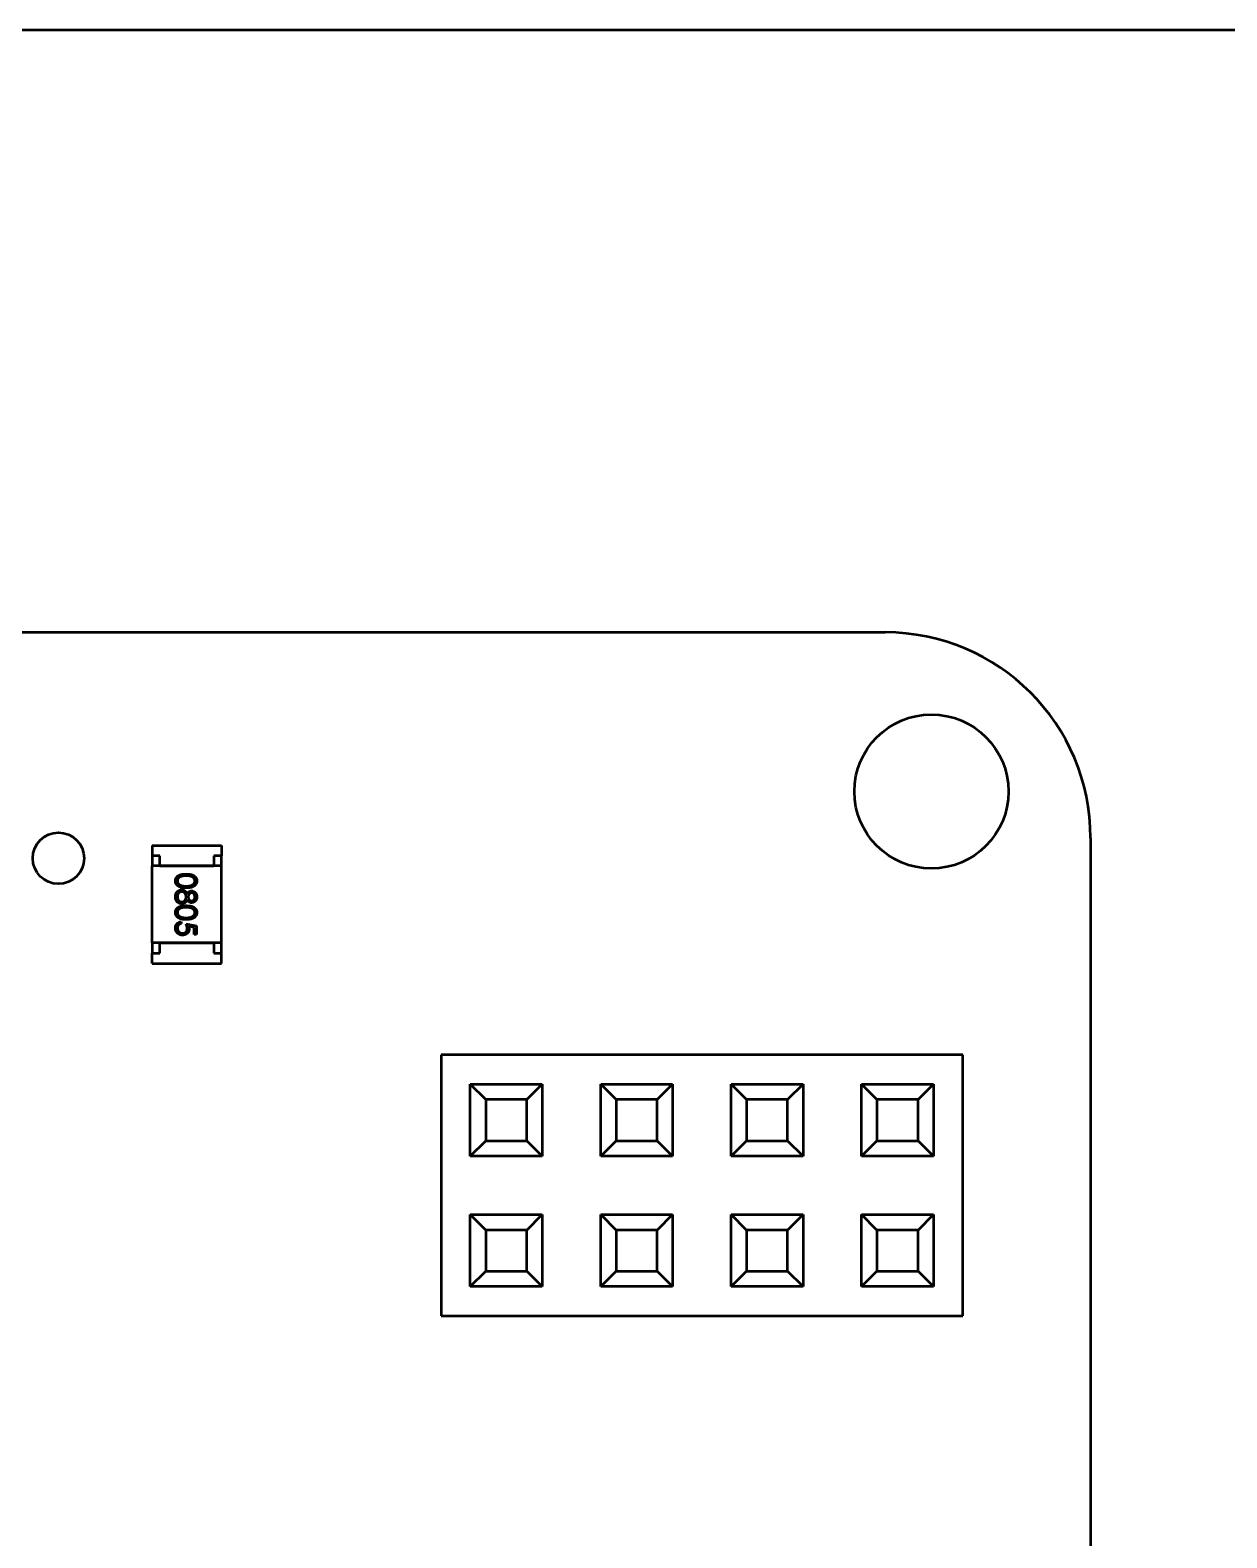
# Model space of a CAD drawing. Header units: millimetres. Extents: x -309 to 752, y -52 to 188.
# Drawn here: x 79.29 to 102.59, y 116.64 to 146 of the extents above; entities that cross this region are included whole.
import ezdxf

# ---------------------------------------------------------------- set-up
doc = ezdxf.new("R2010")
doc.units = ezdxf.units.MM
doc.header["$LTSCALE"] = 0.5
doc.layers.add('Видимый контур (ГОСТ)', color=7, linetype='Continuous', lineweight=50)
doc.layers.add('Кромка (ГОСТ)', color=7, linetype='Continuous', lineweight=50)

# ---------------------------------------------------------------- blocks, each defined once
blk = doc.blocks.new('Рамки ГОСТ - Рамка')
at = {"layer": 'Кромка (ГОСТ)'}
blk.add_line((415, 292), (20, 292), dxfattribs=at)

msp = doc.modelspace()

# ---------------------------------------------------------------- linework, layer by layer
at = {"layer": 'Видимый контур (ГОСТ)'}
for p, q in [((25.136, 134.276), (95.936, 134.276)), ((81.661, 130.126), (83.011, 130.126)), ((81.661, 130.126), (81.661, 129.926)), ((83.011, 130.126), (83.011, 129.926)), ((99.936, 130.276), (99.936, 90.676)), ((81.661, 129.926), (81.661, 129.726)), ((81.811, 129.926), (81.661, 129.926)), ((81.811, 129.726), (81.811, 129.926)), ((82.861, 129.926), (82.861, 129.726)), ((83.011, 129.926), (82.861, 129.926)), ((83.011, 129.726), (83.011, 129.926)), ((83.011, 129.726), (81.661, 129.726)), ((81.661, 128.226), (81.661, 129.726)), ((81.811, 129.726), (82.861, 129.726)), ((83.011, 128.226), (83.011, 129.726)), ((82.225, 128.64), (82.225, 128.604)), ((82.323, 128.599), (82.523, 128.558)), ((82.482, 128.53), (82.377, 128.552)), ((82.482, 128.394), (82.482, 128.53)), ((82.523, 128.394), (82.482, 128.394)), ((82.523, 128.558), (82.523, 128.394)), ((81.661, 128.226), (81.661, 128.026)), ((83.011, 128.226), (81.661, 128.226)), ((81.661, 128.026), (81.811, 128.026)), ((81.661, 127.826), (81.661, 128.026)), ((81.811, 128.226), (82.861, 128.226)), ((81.811, 128.026), (81.811, 128.226)), ((82.861, 128.226), (82.861, 128.026)), ((82.861, 128.026), (83.011, 128.026)), ((83.011, 128.026), (83.011, 128.226)), ((83.011, 127.826), (83.011, 128.026)), ((81.661, 127.826), (83.011, 127.826)), ((97.446, 126.046), (87.286, 126.046)), ((87.286, 126.046), (87.286, 120.966)), ((97.446, 120.966), (97.446, 126.046)), ((87.856, 124.076), (87.856, 125.476)), ((87.856, 125.476), (89.256, 125.476)), ((88.156, 125.176), (87.856, 125.476)), ((88.956, 125.176), (89.256, 125.476)), ((89.256, 125.476), (89.256, 124.076)), ((90.396, 124.076), (90.396, 125.476)), ((90.396, 125.476), (91.796, 125.476)), ((90.696, 125.176), (90.396, 125.476)), ((91.496, 125.176), (91.796, 125.476)), ((91.796, 125.476), (91.796, 124.076)), ((92.936, 124.076), (92.936, 125.476)), ((92.936, 125.476), (94.336, 125.476)), ((93.236, 125.176), (92.936, 125.476)), ((94.336, 125.476), (94.036, 125.176)), ((94.336, 125.476), (94.336, 124.076)), ((95.476, 124.076), (95.476, 125.476)), ((95.476, 125.476), (96.876, 125.476)), ((95.776, 125.176), (95.476, 125.476)), ((96.576, 125.176), (96.876, 125.476)), ((96.876, 125.476), (96.876, 124.076)), ((88.156, 125.176), (88.156, 124.376)), ((88.956, 125.176), (88.156, 125.176)), ((88.956, 124.376), (88.956, 125.176)), ((90.696, 125.176), (90.696, 124.376)), ((91.496, 125.176), (90.696, 125.176)), ((91.496, 124.376), (91.496, 125.176)), ((93.236, 125.176), (93.236, 124.376)), ((94.036, 125.176), (93.236, 125.176)), ((94.036, 124.376), (94.036, 125.176)), ((95.776, 125.176), (95.776, 124.376)), ((96.576, 125.176), (95.776, 125.176)), ((96.576, 124.376), (96.576, 125.176)), ((87.856, 124.076), (88.156, 124.376)), ((88.156, 124.376), (88.956, 124.376)), ((89.256, 124.076), (88.956, 124.376)), ((90.396, 124.076), (90.696, 124.376)), ((90.696, 124.376), (91.496, 124.376)), ((91.796, 124.076), (91.496, 124.376)), ((93.236, 124.376), (92.936, 124.076)), ((93.236, 124.376), (94.036, 124.376)), ((94.336, 124.076), (94.036, 124.376)), ((95.476, 124.076), (95.776, 124.376)), ((95.776, 124.376), (96.576, 124.376)), ((96.876, 124.076), (96.576, 124.376)), ((89.256, 124.076), (87.856, 124.076)), ((91.796, 124.076), (90.396, 124.076)), ((94.336, 124.076), (92.936, 124.076)), ((96.876, 124.076), (95.476, 124.076)), ((87.856, 121.536), (87.856, 122.936)), ((87.856, 122.936), (89.256, 122.936)), ((87.856, 122.936), (88.156, 122.636)), ((88.956, 122.636), (89.256, 122.936)), ((89.256, 122.936), (89.256, 121.536)), ((90.396, 122.936), (91.796, 122.936)), ((90.396, 121.536), (90.396, 122.936)), ((90.396, 122.936), (90.696, 122.636)), ((91.796, 122.936), (91.496, 122.636)), ((91.796, 122.936), (91.796, 121.536)), ((92.936, 121.536), (92.936, 122.936)), ((92.936, 122.936), (94.336, 122.936)), ((93.236, 122.636), (92.936, 122.936)), ((94.036, 122.636), (94.336, 122.936)), ((94.336, 122.936), (94.336, 121.536)), ((95.476, 121.536), (95.476, 122.936)), ((95.476, 122.936), (96.876, 122.936)), ((95.776, 122.636), (95.476, 122.936)), ((96.576, 122.636), (96.876, 122.936)), ((96.876, 122.936), (96.876, 121.536)), ((88.156, 122.636), (88.156, 121.836)), ((88.956, 122.636), (88.156, 122.636)), ((88.956, 121.836), (88.956, 122.636)), ((90.696, 122.636), (90.696, 121.836)), ((91.496, 122.636), (90.696, 122.636)), ((91.496, 121.836), (91.496, 122.636)), ((93.236, 122.636), (93.236, 121.836)), ((94.036, 122.636), (93.236, 122.636)), ((94.036, 121.836), (94.036, 122.636)), ((95.776, 122.636), (95.776, 121.836)), ((96.576, 122.636), (95.776, 122.636)), ((96.576, 121.836), (96.576, 122.636)), ((87.856, 121.536), (88.156, 121.836)), ((88.156, 121.836), (88.956, 121.836)), ((88.956, 121.836), (89.256, 121.536)), ((90.696, 121.836), (90.396, 121.536)), ((90.696, 121.836), (91.496, 121.836)), ((91.496, 121.836), (91.796, 121.536)), ((92.936, 121.536), (93.236, 121.836)), ((93.236, 121.836), (94.036, 121.836)), ((94.336, 121.536), (94.036, 121.836)), ((95.476, 121.536), (95.776, 121.836)), ((95.776, 121.836), (96.576, 121.836)), ((96.876, 121.536), (96.576, 121.836)), ((89.256, 121.536), (87.856, 121.536)), ((91.796, 121.536), (90.396, 121.536)), ((94.336, 121.536), (92.936, 121.536)), ((96.876, 121.536), (95.476, 121.536)), ((87.286, 120.966), (97.446, 120.966))]:
    msp.add_line(p, q, dxfattribs=at)
for centre, radius in [((96.836, 131.176), 1.5), ((79.836, 129.876), 0.5)]:
    msp.add_circle(centre, radius, dxfattribs=at)
msp.add_arc((95.934, 130.274), 4.001, 0.0209, 89.9791, dxfattribs=at)
for points, knots in [([(82.113, 129.435), (82.113, 129.438), (82.113, 129.444), (82.114, 129.453), (82.116, 129.462), (82.118, 129.471), (82.121, 129.48), (82.125, 129.488), (82.129, 129.496), (82.135, 129.504), (82.14, 129.511), (82.147, 129.518), (82.154, 129.525), (82.162, 129.531), (82.171, 129.537), (82.18, 129.542), (82.19, 129.547), (82.201, 129.552), (82.212, 129.556), (82.225, 129.559), (82.238, 129.562), (82.253, 129.564), (82.269, 129.566), (82.286, 129.568), (82.304, 129.568), (82.316, 129.569), (82.323, 129.569)], [0, 0, 0, 0, 0.033787, 0.066622, 0.099285, 0.131361, 0.163585, 0.196104, 0.228902, 0.262158, 0.295991, 0.330218, 0.36506, 0.400951, 0.43762, 0.475708, 0.515381, 0.556414, 0.599765, 0.646424, 0.696431, 0.749782, 0.806573, 0.867436, 0.931887, 1, 1, 1, 1]), ([(82.323, 129.533), (82.318, 129.533), (82.307, 129.533), (82.292, 129.532), (82.278, 129.531), (82.265, 129.53), (82.253, 129.528), (82.242, 129.526), (82.232, 129.523), (82.223, 129.521), (82.215, 129.517), (82.207, 129.514), (82.2, 129.51), (82.193, 129.505), (82.187, 129.501), (82.181, 129.496), (82.176, 129.49), (82.17, 129.483), (82.163, 129.472), (82.158, 129.46), (82.154, 129.447), (82.154, 129.438), (82.154, 129.434)], [0, 0, 0, 0, 0.072951, 0.141584, 0.205926, 0.265301, 0.320597, 0.371817, 0.41879, 0.461699, 0.502134, 0.540804, 0.578181, 0.614297, 0.649678, 0.684299, 0.718359, 0.752081, 0.817652, 0.879722, 0.939966, 1, 1, 1, 1]), ([(82.323, 129.569), (82.329, 129.569), (82.342, 129.568), (82.36, 129.568), (82.377, 129.566), (82.393, 129.564), (82.407, 129.562), (82.421, 129.559), (82.434, 129.556), (82.445, 129.552), (82.456, 129.547), (82.466, 129.543), (82.475, 129.537), (82.483, 129.531), (82.491, 129.525), (82.498, 129.519), (82.505, 129.512), (82.511, 129.504), (82.516, 129.496), (82.521, 129.488), (82.525, 129.48), (82.528, 129.471), (82.53, 129.462), (82.532, 129.453), (82.533, 129.444), (82.533, 129.438), (82.533, 129.435)], [0, 0, 0, 0, 0.068595, 0.133246, 0.194313, 0.251279, 0.304513, 0.354235, 0.400481, 0.443411, 0.484015, 0.523252, 0.561042, 0.5979, 0.633518, 0.668314, 0.702496, 0.736685, 0.770293, 0.803437, 0.835913, 0.86846, 0.900847, 0.933467, 0.966258, 1, 1, 1, 1]), ([(82.492, 129.434), (82.492, 129.438), (82.491, 129.447), (82.488, 129.46), (82.482, 129.473), (82.476, 129.482), (82.47, 129.49), (82.465, 129.496), (82.459, 129.501), (82.453, 129.505), (82.446, 129.51), (82.439, 129.514), (82.431, 129.517), (82.423, 129.52), (82.414, 129.523), (82.404, 129.526), (82.393, 129.528), (82.381, 129.53), (82.368, 129.531), (82.354, 129.532), (82.339, 129.533), (82.328, 129.533), (82.323, 129.533)], [0, 0, 0, 0, 0.060387, 0.120883, 0.182755, 0.247811, 0.281299, 0.315088, 0.349702, 0.384857, 0.420966, 0.458511, 0.497175, 0.537602, 0.580503, 0.627468, 0.678388, 0.733983, 0.793747, 0.857714, 0.926698, 1, 1, 1, 1]), ([(82.323, 129.297), (82.317, 129.297), (82.305, 129.297), (82.287, 129.298), (82.271, 129.299), (82.255, 129.301), (82.241, 129.304), (82.227, 129.307), (82.215, 129.31), (82.203, 129.315), (82.192, 129.319), (82.182, 129.325), (82.172, 129.33), (82.164, 129.336), (82.155, 129.342), (82.148, 129.349), (82.141, 129.357), (82.135, 129.364), (82.13, 129.372), (82.125, 129.381), (82.121, 129.389), (82.118, 129.398), (82.116, 129.407), (82.114, 129.416), (82.113, 129.425), (82.113, 129.432), (82.113, 129.435)], [0, 0, 0, 0, 0.065063, 0.126773, 0.185516, 0.240765, 0.29298, 0.34225, 0.388919, 0.432776, 0.474628, 0.514775, 0.553606, 0.591426, 0.628028, 0.663804, 0.698984, 0.733591, 0.767628, 0.801208, 0.834264, 0.866981, 0.89972, 0.932702, 0.966176, 1, 1, 1, 1]), ([(82.113, 129.126), (82.113, 129.131), (82.113, 129.141), (82.115, 129.157), (82.118, 129.171), (82.122, 129.184), (82.127, 129.196), (82.134, 129.207), (82.142, 129.218), (82.151, 129.227), (82.161, 129.235), (82.171, 129.242), (82.181, 129.248), (82.192, 129.252), (82.202, 129.256), (82.213, 129.259), (82.225, 129.261), (82.232, 129.261), (82.236, 129.261)], [0, 0, 0, 0, 0.078556, 0.152863, 0.22356, 0.290375, 0.355403, 0.418291, 0.480389, 0.543073, 0.604924, 0.664398, 0.721943, 0.778375, 0.83383, 0.888861, 0.944089, 1, 1, 1, 1]), ([(82.154, 129.434), (82.154, 129.429), (82.154, 129.42), (82.158, 129.407), (82.163, 129.395), (82.169, 129.385), (82.175, 129.378), (82.18, 129.372), (82.186, 129.367), (82.192, 129.363), (82.199, 129.358), (82.206, 129.354), (82.214, 129.351), (82.22, 129.349), (82.222, 129.348)], [0, 0, 0, 0, 0.112813, 0.225394, 0.339595, 0.459675, 0.521735, 0.583926, 0.648174, 0.713881, 0.781004, 0.851451, 0.924051, 1, 1, 1, 1]), ([(82.235, 129.225), (82.231, 129.225), (82.224, 129.225), (82.214, 129.222), (82.203, 129.218), (82.194, 129.213), (82.185, 129.206), (82.177, 129.197), (82.17, 129.188), (82.164, 129.177), (82.159, 129.166), (82.156, 129.153), (82.154, 129.139), (82.154, 129.13), (82.154, 129.125)], [0, 0, 0, 0, 0.074898, 0.148596, 0.224471, 0.302323, 0.381919, 0.461149, 0.542417, 0.626716, 0.714597, 0.804903, 0.900127, 1, 1, 1, 1]), ([(82.222, 129.348), (82.226, 129.347), (82.233, 129.344), (82.244, 129.341), (82.256, 129.339), (82.268, 129.336), (82.281, 129.335), (82.295, 129.334), (82.309, 129.333), (82.318, 129.333), (82.323, 129.333)], [0, 0, 0, 0, 0.110588, 0.224542, 0.342503, 0.464324, 0.590756, 0.722227, 0.858843, 1, 1, 1, 1]), ([(82.323, 129.123), (82.323, 129.126), (82.323, 129.133), (82.321, 129.144), (82.319, 129.153), (82.317, 129.163), (82.313, 129.172), (82.308, 129.18), (82.303, 129.188), (82.297, 129.196), (82.29, 129.203), (82.283, 129.209), (82.276, 129.214), (82.268, 129.218), (82.26, 129.221), (82.252, 129.223), (82.244, 129.225), (82.238, 129.225), (82.235, 129.225)], [0, 0, 0, 0, 0.071269, 0.139812, 0.206497, 0.271535, 0.336082, 0.400528, 0.464984, 0.53005, 0.594423, 0.655583, 0.714849, 0.772115, 0.828999, 0.885122, 0.942079, 1, 1, 1, 1]), ([(82.236, 129.261), (82.239, 129.261), (82.244, 129.261), (82.253, 129.26), (82.261, 129.258), (82.268, 129.256), (82.276, 129.254), (82.283, 129.25), (82.29, 129.247), (82.297, 129.242), (82.304, 129.237), (82.311, 129.232), (82.317, 129.225), (82.323, 129.218), (82.329, 129.21), (82.335, 129.201), (82.341, 129.192), (82.344, 129.185), (82.346, 129.182)], [0, 0, 0, 0, 0.058854, 0.116315, 0.172675, 0.22878, 0.28458, 0.340257, 0.39663, 0.453507, 0.512318, 0.572648, 0.636022, 0.702363, 0.771483, 0.844184, 0.92007, 1, 1, 1, 1]), ([(82.533, 129.435), (82.533, 129.432), (82.533, 129.425), (82.532, 129.416), (82.53, 129.407), (82.528, 129.398), (82.525, 129.389), (82.521, 129.381), (82.516, 129.373), (82.511, 129.365), (82.505, 129.357), (82.498, 129.35), (82.491, 129.343), (82.483, 129.336), (82.474, 129.33), (82.464, 129.325), (82.454, 129.32), (82.443, 129.315), (82.431, 129.311), (82.419, 129.307), (82.405, 129.304), (82.391, 129.301), (82.375, 129.299), (82.358, 129.298), (82.341, 129.297), (82.329, 129.297), (82.323, 129.297)], [0, 0, 0, 0, 0.033788, 0.067194, 0.099862, 0.132567, 0.165151, 0.197913, 0.231319, 0.265083, 0.299255, 0.334399, 0.369943, 0.406284, 0.444064, 0.482998, 0.523354, 0.565537, 0.609613, 0.656391, 0.705885, 0.758325, 0.813832, 0.872795, 0.934722, 1, 1, 1, 1]), ([(82.323, 129.333), (82.328, 129.333), (82.337, 129.333), (82.351, 129.333), (82.364, 129.335), (82.376, 129.336), (82.388, 129.338), (82.399, 129.34), (82.41, 129.343), (82.42, 129.346), (82.429, 129.349), (82.437, 129.353), (82.445, 129.358), (82.452, 129.362), (82.459, 129.367), (82.465, 129.372), (82.47, 129.377), (82.476, 129.385), (82.482, 129.395), (82.488, 129.408), (82.491, 129.421), (82.492, 129.429), (82.492, 129.434)], [0, 0, 0, 0, 0.065681, 0.128486, 0.188175, 0.245106, 0.299448, 0.350823, 0.399942, 0.446672, 0.491255, 0.533376, 0.573853, 0.612526, 0.649597, 0.685532, 0.720106, 0.753838, 0.818925, 0.880493, 0.940311, 1, 1, 1, 1]), ([(82.346, 129.182), (82.348, 129.187), (82.353, 129.196), (82.362, 129.207), (82.372, 129.218), (82.383, 129.226), (82.394, 129.232), (82.406, 129.237), (82.418, 129.24), (82.426, 129.24), (82.431, 129.24)], [0, 0, 0, 0, 0.14586, 0.282426, 0.41085, 0.535029, 0.654701, 0.770133, 0.884556, 1, 1, 1, 1]), ([(82.43, 129.204), (82.428, 129.204), (82.424, 129.204), (82.418, 129.203), (82.412, 129.201), (82.406, 129.198), (82.4, 129.195), (82.395, 129.191), (82.389, 129.186), (82.384, 129.18), (82.379, 129.174), (82.375, 129.168), (82.372, 129.161), (82.369, 129.154), (82.367, 129.147), (82.365, 129.139), (82.364, 129.132), (82.364, 129.126), (82.364, 129.124)], [0, 0, 0, 0, 0.054564, 0.107826, 0.161924, 0.21751, 0.274498, 0.334815, 0.397555, 0.464755, 0.532901, 0.600097, 0.665354, 0.731084, 0.796883, 0.863292, 0.930831, 1, 1, 1, 1]), ([(82.492, 129.125), (82.492, 129.128), (82.492, 129.133), (82.491, 129.141), (82.49, 129.149), (82.488, 129.156), (82.485, 129.163), (82.482, 129.17), (82.478, 129.176), (82.474, 129.182), (82.469, 129.187), (82.464, 129.192), (82.459, 129.196), (82.454, 129.199), (82.448, 129.201), (82.442, 129.203), (82.436, 129.204), (82.432, 129.204), (82.43, 129.204)], [0, 0, 0, 0, 0.075243, 0.147209, 0.216447, 0.284025, 0.350655, 0.415031, 0.47963, 0.544652, 0.608044, 0.667828, 0.725114, 0.780992, 0.835527, 0.889438, 0.944072, 1, 1, 1, 1]), ([(82.431, 129.24), (82.435, 129.24), (82.443, 129.24), (82.456, 129.237), (82.469, 129.232), (82.481, 129.225), (82.492, 129.217), (82.503, 129.207), (82.512, 129.195), (82.519, 129.182), (82.526, 129.168), (82.53, 129.154), (82.533, 129.139), (82.533, 129.128), (82.533, 129.123)], [0, 0, 0, 0, 0.074058, 0.14887, 0.226668, 0.307735, 0.391157, 0.473929, 0.557928, 0.644989, 0.733364, 0.821092, 0.909287, 1, 1, 1, 1]), ([(82.157, 129.019), (82.153, 129.023), (82.146, 129.029), (82.137, 129.04), (82.13, 129.052), (82.123, 129.064), (82.119, 129.078), (82.115, 129.093), (82.113, 129.109), (82.113, 129.12), (82.113, 129.126)], [0, 0, 0, 0, 0.119283, 0.237093, 0.354796, 0.474576, 0.59746, 0.724926, 0.858883, 1, 1, 1, 1]), ([(82.113, 128.819), (82.113, 128.823), (82.113, 128.829), (82.114, 128.838), (82.116, 128.847), (82.118, 128.856), (82.121, 128.864), (82.125, 128.872), (82.129, 128.881), (82.135, 128.888), (82.14, 128.896), (82.147, 128.903), (82.154, 128.909), (82.162, 128.916), (82.171, 128.921), (82.18, 128.927), (82.19, 128.932), (82.201, 128.936), (82.212, 128.94), (82.225, 128.944), (82.238, 128.947), (82.253, 128.949), (82.269, 128.951), (82.286, 128.952), (82.304, 128.953), (82.316, 128.953), (82.323, 128.953)], [0, 0, 0, 0, 0.033787, 0.066622, 0.099285, 0.131361, 0.163585, 0.196104, 0.228902, 0.262158, 0.295991, 0.330218, 0.36506, 0.400951, 0.43762, 0.475708, 0.515381, 0.556414, 0.599765, 0.646424, 0.696431, 0.749782, 0.806573, 0.867436, 0.931887, 1, 1, 1, 1]), ([(82.154, 129.125), (82.154, 129.121), (82.154, 129.114), (82.155, 129.103), (82.157, 129.093), (82.16, 129.084), (82.163, 129.075), (82.168, 129.067), (82.173, 129.059), (82.179, 129.052), (82.185, 129.046), (82.192, 129.04), (82.199, 129.035), (82.207, 129.032), (82.214, 129.029), (82.222, 129.027), (82.23, 129.025), (82.236, 129.025), (82.239, 129.025)], [0, 0, 0, 0, 0.076559, 0.149161, 0.218827, 0.285567, 0.350313, 0.414125, 0.477179, 0.540368, 0.602202, 0.662034, 0.719934, 0.775907, 0.831115, 0.886667, 0.942552, 1, 1, 1, 1]), ([(82.323, 128.917), (82.318, 128.917), (82.307, 128.917), (82.292, 128.917), (82.278, 128.916), (82.265, 128.914), (82.253, 128.913), (82.242, 128.911), (82.232, 128.908), (82.223, 128.905), (82.215, 128.902), (82.207, 128.898), (82.2, 128.894), (82.193, 128.89), (82.187, 128.885), (82.181, 128.88), (82.176, 128.875), (82.17, 128.867), (82.163, 128.857), (82.158, 128.844), (82.154, 128.831), (82.154, 128.823), (82.154, 128.818)], [0, 0, 0, 0, 0.072951, 0.141584, 0.205926, 0.265301, 0.320597, 0.371817, 0.41879, 0.461699, 0.502134, 0.540804, 0.578181, 0.614297, 0.649678, 0.684299, 0.718359, 0.752081, 0.817652, 0.879722, 0.939966, 1, 1, 1, 1]), ([(82.239, 128.989), (82.236, 128.989), (82.228, 128.989), (82.217, 128.991), (82.206, 128.993), (82.195, 128.996), (82.185, 129.001), (82.175, 129.006), (82.165, 129.012), (82.16, 129.017), (82.157, 129.019)], [0, 0, 0, 0, 0.128158, 0.253673, 0.377325, 0.499385, 0.622918, 0.745839, 0.871395, 1, 1, 1, 1]), ([(82.239, 129.025), (82.241, 129.025), (82.247, 129.025), (82.255, 129.027), (82.262, 129.029), (82.27, 129.032), (82.277, 129.036), (82.284, 129.041), (82.291, 129.047), (82.297, 129.054), (82.303, 129.061), (82.309, 129.069), (82.313, 129.077), (82.317, 129.085), (82.319, 129.094), (82.321, 129.103), (82.323, 129.113), (82.323, 129.119), (82.323, 129.123)], [0, 0, 0, 0, 0.057339, 0.113063, 0.169181, 0.225775, 0.283826, 0.343454, 0.405907, 0.471392, 0.538003, 0.603064, 0.667602, 0.732225, 0.797005, 0.863048, 0.930357, 1, 1, 1, 1]), ([(82.346, 129.066), (82.344, 129.063), (82.341, 129.057), (82.335, 129.048), (82.33, 129.039), (82.324, 129.032), (82.318, 129.025), (82.312, 129.018), (82.306, 129.013), (82.299, 129.008), (82.292, 129.003), (82.286, 128.999), (82.278, 128.996), (82.271, 128.994), (82.263, 128.992), (82.256, 128.99), (82.248, 128.989), (82.242, 128.989), (82.239, 128.989)], [0, 0, 0, 0, 0.079525, 0.1551, 0.22722, 0.295911, 0.362056, 0.42552, 0.485813, 0.544495, 0.60146, 0.657841, 0.713974, 0.769468, 0.82613, 0.882885, 0.940701, 1, 1, 1, 1]), ([(82.323, 128.953), (82.329, 128.953), (82.342, 128.953), (82.36, 128.952), (82.377, 128.951), (82.393, 128.949), (82.407, 128.947), (82.421, 128.944), (82.434, 128.94), (82.445, 128.936), (82.456, 128.932), (82.466, 128.927), (82.475, 128.922), (82.483, 128.916), (82.491, 128.91), (82.498, 128.903), (82.505, 128.896), (82.511, 128.889), (82.516, 128.881), (82.521, 128.873), (82.525, 128.864), (82.528, 128.856), (82.53, 128.847), (82.532, 128.838), (82.533, 128.829), (82.533, 128.823), (82.533, 128.819)], [0, 0, 0, 0, 0.068595, 0.133246, 0.194313, 0.251279, 0.304513, 0.354235, 0.400481, 0.443411, 0.484015, 0.523252, 0.561042, 0.5979, 0.633518, 0.668314, 0.702496, 0.736685, 0.770293, 0.803437, 0.835913, 0.86846, 0.900847, 0.933467, 0.966258, 1, 1, 1, 1]), ([(82.492, 128.818), (82.492, 128.823), (82.491, 128.832), (82.488, 128.845), (82.482, 128.857), (82.476, 128.867), (82.47, 128.875), (82.465, 128.88), (82.459, 128.885), (82.453, 128.89), (82.446, 128.894), (82.439, 128.898), (82.431, 128.902), (82.423, 128.905), (82.414, 128.908), (82.404, 128.91), (82.393, 128.913), (82.381, 128.914), (82.368, 128.916), (82.354, 128.917), (82.339, 128.917), (82.328, 128.917), (82.323, 128.917)], [0, 0, 0, 0, 0.060387, 0.120883, 0.182755, 0.247811, 0.281299, 0.315088, 0.349702, 0.384857, 0.420966, 0.458511, 0.497175, 0.537602, 0.580503, 0.627468, 0.678388, 0.733983, 0.793747, 0.857714, 0.926698, 1, 1, 1, 1]), ([(82.429, 129.01), (82.425, 129.01), (82.417, 129.01), (82.404, 129.013), (82.392, 129.017), (82.382, 129.024), (82.371, 129.032), (82.362, 129.042), (82.353, 129.053), (82.348, 129.062), (82.346, 129.066)], [0, 0, 0, 0, 0.121904, 0.239413, 0.35541, 0.472091, 0.592859, 0.718703, 0.854892, 1, 1, 1, 1]), ([(82.364, 129.124), (82.364, 129.12), (82.364, 129.114), (82.366, 129.104), (82.369, 129.094), (82.373, 129.085), (82.378, 129.076), (82.384, 129.068), (82.391, 129.061), (82.398, 129.056), (82.406, 129.051), (82.414, 129.048), (82.423, 129.046), (82.428, 129.046), (82.431, 129.045)], [0, 0, 0, 0, 0.08969, 0.178494, 0.266838, 0.356558, 0.445334, 0.530806, 0.614076, 0.697707, 0.779142, 0.855354, 0.928557, 1, 1, 1, 1]), ([(82.533, 129.123), (82.533, 129.118), (82.533, 129.108), (82.53, 129.093), (82.525, 129.079), (82.519, 129.066), (82.512, 129.053), (82.502, 129.042), (82.492, 129.032), (82.481, 129.024), (82.468, 129.018), (82.456, 129.013), (82.443, 129.01), (82.434, 129.01), (82.429, 129.01)], [0, 0, 0, 0, 0.08941, 0.176306, 0.262626, 0.349446, 0.435498, 0.518928, 0.601355, 0.684256, 0.765807, 0.844877, 0.92228, 1, 1, 1, 1]), ([(82.431, 129.045), (82.433, 129.046), (82.436, 129.046), (82.442, 129.047), (82.447, 129.048), (82.453, 129.051), (82.458, 129.053), (82.463, 129.057), (82.468, 129.061), (82.473, 129.066), (82.477, 129.071), (82.481, 129.077), (82.485, 129.084), (82.488, 129.091), (82.49, 129.099), (82.491, 129.107), (82.492, 129.116), (82.492, 129.122), (82.492, 129.125)], [0, 0, 0, 0, 0.050902, 0.101034, 0.151084, 0.203062, 0.256248, 0.310847, 0.368769, 0.430015, 0.49252, 0.556049, 0.621996, 0.690192, 0.761385, 0.836356, 0.915487, 1, 1, 1, 1]), ([(82.323, 128.681), (82.317, 128.681), (82.305, 128.682), (82.287, 128.682), (82.271, 128.684), (82.255, 128.686), (82.241, 128.688), (82.227, 128.691), (82.215, 128.695), (82.203, 128.699), (82.192, 128.704), (82.182, 128.709), (82.172, 128.715), (82.164, 128.721), (82.155, 128.727), (82.148, 128.734), (82.141, 128.741), (82.135, 128.749), (82.13, 128.757), (82.125, 128.765), (82.121, 128.774), (82.118, 128.782), (82.116, 128.791), (82.114, 128.801), (82.113, 128.81), (82.113, 128.816), (82.113, 128.819)], [0, 0, 0, 0, 0.065063, 0.126773, 0.185516, 0.240765, 0.29298, 0.34225, 0.388919, 0.432776, 0.474628, 0.514775, 0.553606, 0.591426, 0.628028, 0.663804, 0.698984, 0.733591, 0.767628, 0.801208, 0.834264, 0.866981, 0.89972, 0.932702, 0.966176, 1, 1, 1, 1]), ([(82.113, 128.518), (82.113, 128.522), (82.113, 128.53), (82.115, 128.542), (82.117, 128.553), (82.12, 128.563), (82.125, 128.573), (82.13, 128.583), (82.137, 128.592), (82.144, 128.601), (82.152, 128.608), (82.161, 128.616), (82.17, 128.622), (82.18, 128.627), (82.191, 128.632), (82.202, 128.636), (82.213, 128.638), (82.221, 128.64), (82.225, 128.64)], [0, 0, 0, 0, 0.065421, 0.128708, 0.190236, 0.250724, 0.310637, 0.370766, 0.431615, 0.493523, 0.555883, 0.617342, 0.678668, 0.740711, 0.802985, 0.866803, 0.932347, 1, 1, 1, 1]), ([(82.154, 128.818), (82.154, 128.814), (82.154, 128.805), (82.158, 128.792), (82.163, 128.779), (82.169, 128.77), (82.175, 128.762), (82.18, 128.757), (82.186, 128.752), (82.192, 128.747), (82.199, 128.743), (82.206, 128.739), (82.214, 128.735), (82.22, 128.733), (82.222, 128.732)], [0, 0, 0, 0, 0.112813, 0.225394, 0.339595, 0.459675, 0.521735, 0.583926, 0.648174, 0.713881, 0.781004, 0.851451, 0.924051, 1, 1, 1, 1]), ([(82.225, 128.604), (82.222, 128.604), (82.214, 128.602), (82.204, 128.598), (82.195, 128.594), (82.187, 128.588), (82.18, 128.582), (82.173, 128.574), (82.167, 128.566), (82.163, 128.557), (82.159, 128.547), (82.156, 128.537), (82.154, 128.527), (82.154, 128.52), (82.154, 128.516)], [0, 0, 0, 0, 0.094687, 0.181994, 0.264377, 0.34218, 0.418618, 0.496509, 0.577369, 0.661511, 0.746733, 0.831258, 0.915206, 1, 1, 1, 1]), ([(82.222, 128.732), (82.226, 128.731), (82.233, 128.729), (82.244, 128.726), (82.256, 128.723), (82.268, 128.721), (82.281, 128.719), (82.295, 128.718), (82.309, 128.717), (82.318, 128.717), (82.323, 128.717)], [0, 0, 0, 0, 0.110588, 0.224542, 0.342503, 0.464324, 0.590756, 0.722227, 0.858843, 1, 1, 1, 1]), ([(82.533, 128.819), (82.533, 128.816), (82.533, 128.81), (82.532, 128.801), (82.53, 128.791), (82.528, 128.783), (82.525, 128.774), (82.521, 128.765), (82.516, 128.757), (82.511, 128.749), (82.505, 128.742), (82.498, 128.734), (82.491, 128.727), (82.483, 128.721), (82.474, 128.715), (82.464, 128.709), (82.454, 128.704), (82.443, 128.699), (82.431, 128.695), (82.419, 128.691), (82.405, 128.688), (82.391, 128.686), (82.375, 128.684), (82.358, 128.682), (82.341, 128.682), (82.329, 128.681), (82.323, 128.681)], [0, 0, 0, 0, 0.033788, 0.067194, 0.099862, 0.132567, 0.165151, 0.197913, 0.231319, 0.265083, 0.299255, 0.334399, 0.369943, 0.406284, 0.444064, 0.482998, 0.523354, 0.565537, 0.609613, 0.656391, 0.705885, 0.758325, 0.813832, 0.872795, 0.934722, 1, 1, 1, 1]), ([(82.323, 128.717), (82.328, 128.717), (82.337, 128.717), (82.351, 128.718), (82.364, 128.719), (82.376, 128.721), (82.388, 128.722), (82.399, 128.725), (82.41, 128.728), (82.42, 128.731), (82.429, 128.734), (82.437, 128.738), (82.445, 128.742), (82.452, 128.747), (82.459, 128.751), (82.465, 128.757), (82.47, 128.762), (82.476, 128.77), (82.482, 128.78), (82.488, 128.792), (82.491, 128.805), (82.492, 128.814), (82.492, 128.818)], [0, 0, 0, 0, 0.065681, 0.128486, 0.188175, 0.245106, 0.299448, 0.350823, 0.399942, 0.446672, 0.491255, 0.533376, 0.573853, 0.612526, 0.649597, 0.685532, 0.720106, 0.753838, 0.818925, 0.880493, 0.940311, 1, 1, 1, 1]), ([(82.343, 128.511), (82.343, 128.518), (82.343, 128.531), (82.334, 128.572), (82.326, 128.59), (82.323, 128.599)], [0, 0, 0, 0, 0.001976248, 0.001976248, 0.003940074, 0.003940074, 0.003940074, 0.003940074]), ([(82.254, 128.379), (82.25, 128.379), (82.244, 128.379), (82.234, 128.38), (82.225, 128.381), (82.216, 128.383), (82.207, 128.386), (82.198, 128.389), (82.189, 128.393), (82.181, 128.397), (82.173, 128.402), (82.165, 128.407), (82.158, 128.412), (82.152, 128.418), (82.146, 128.425), (82.14, 128.432), (82.135, 128.439), (82.13, 128.446), (82.126, 128.454), (82.123, 128.463), (82.119, 128.471), (82.117, 128.48), (82.115, 128.489), (82.114, 128.499), (82.113, 128.508), (82.113, 128.515), (82.113, 128.518)], [0, 0, 0, 0, 0.044014, 0.087434, 0.130118, 0.172554, 0.214555, 0.256298, 0.298438, 0.340849, 0.382715, 0.423924, 0.464246, 0.504074, 0.543862, 0.583567, 0.623094, 0.663229, 0.703551, 0.743938, 0.784541, 0.82575, 0.867757, 0.910745, 0.954914, 1, 1, 1, 1]), ([(82.154, 128.516), (82.154, 128.513), (82.154, 128.506), (82.155, 128.496), (82.158, 128.487), (82.161, 128.477), (82.165, 128.469), (82.17, 128.46), (82.176, 128.452), (82.183, 128.445), (82.19, 128.438), (82.198, 128.431), (82.206, 128.426), (82.215, 128.422), (82.225, 128.419), (82.234, 128.416), (82.245, 128.415), (82.252, 128.415), (82.255, 128.415)], [0, 0, 0, 0, 0.064207, 0.126425, 0.18768, 0.248216, 0.308305, 0.369661, 0.431699, 0.495947, 0.559758, 0.622295, 0.683911, 0.745092, 0.80674, 0.869087, 0.93329, 1, 1, 1, 1]), ([(82.384, 128.505), (82.384, 128.5), (82.384, 128.491), (82.382, 128.479), (82.379, 128.466), (82.375, 128.455), (82.37, 128.444), (82.364, 128.433), (82.356, 128.423), (82.348, 128.414), (82.338, 128.406), (82.328, 128.399), (82.317, 128.392), (82.306, 128.388), (82.294, 128.384), (82.281, 128.381), (82.267, 128.379), (82.258, 128.379), (82.254, 128.379)], [0, 0, 0, 0, 0.065808, 0.129394, 0.190894, 0.251281, 0.310815, 0.370371, 0.430768, 0.492881, 0.555104, 0.616067, 0.677256, 0.73826, 0.800762, 0.864778, 0.931045, 1, 1, 1, 1]), ([(82.255, 128.415), (82.258, 128.415), (82.265, 128.415), (82.274, 128.416), (82.283, 128.418), (82.291, 128.421), (82.299, 128.425), (82.306, 128.429), (82.313, 128.435), (82.319, 128.441), (82.325, 128.448), (82.33, 128.455), (82.334, 128.463), (82.338, 128.472), (82.34, 128.481), (82.342, 128.49), (82.343, 128.501), (82.343, 128.508), (82.343, 128.511)], [0, 0, 0, 0, 0.065351, 0.127916, 0.18836, 0.247216, 0.30563, 0.36377, 0.422661, 0.482687, 0.5433, 0.604118, 0.664965, 0.727413, 0.791468, 0.858055, 0.927037, 1, 1, 1, 1]), ([(82.377, 128.552), (82.378, 128.548), (82.38, 128.539), (82.383, 128.527), (82.384, 128.516), (82.384, 128.508), (82.384, 128.505)], [0, 0, 0, 0, 0.275068, 0.532901, 0.773973, 1, 1, 1, 1])]:
    msp.add_open_spline(points, degree=3, knots=knots, dxfattribs=at)

# ---------------------------------------------------------------- block references
at = {"xscale": 0.5, "yscale": 0.5, "zscale": 0.5}
msp.add_blockref('Рамки ГОСТ - Рамка', (0, 0), dxfattribs=at)

doc.saveas('drawing.dxf')
